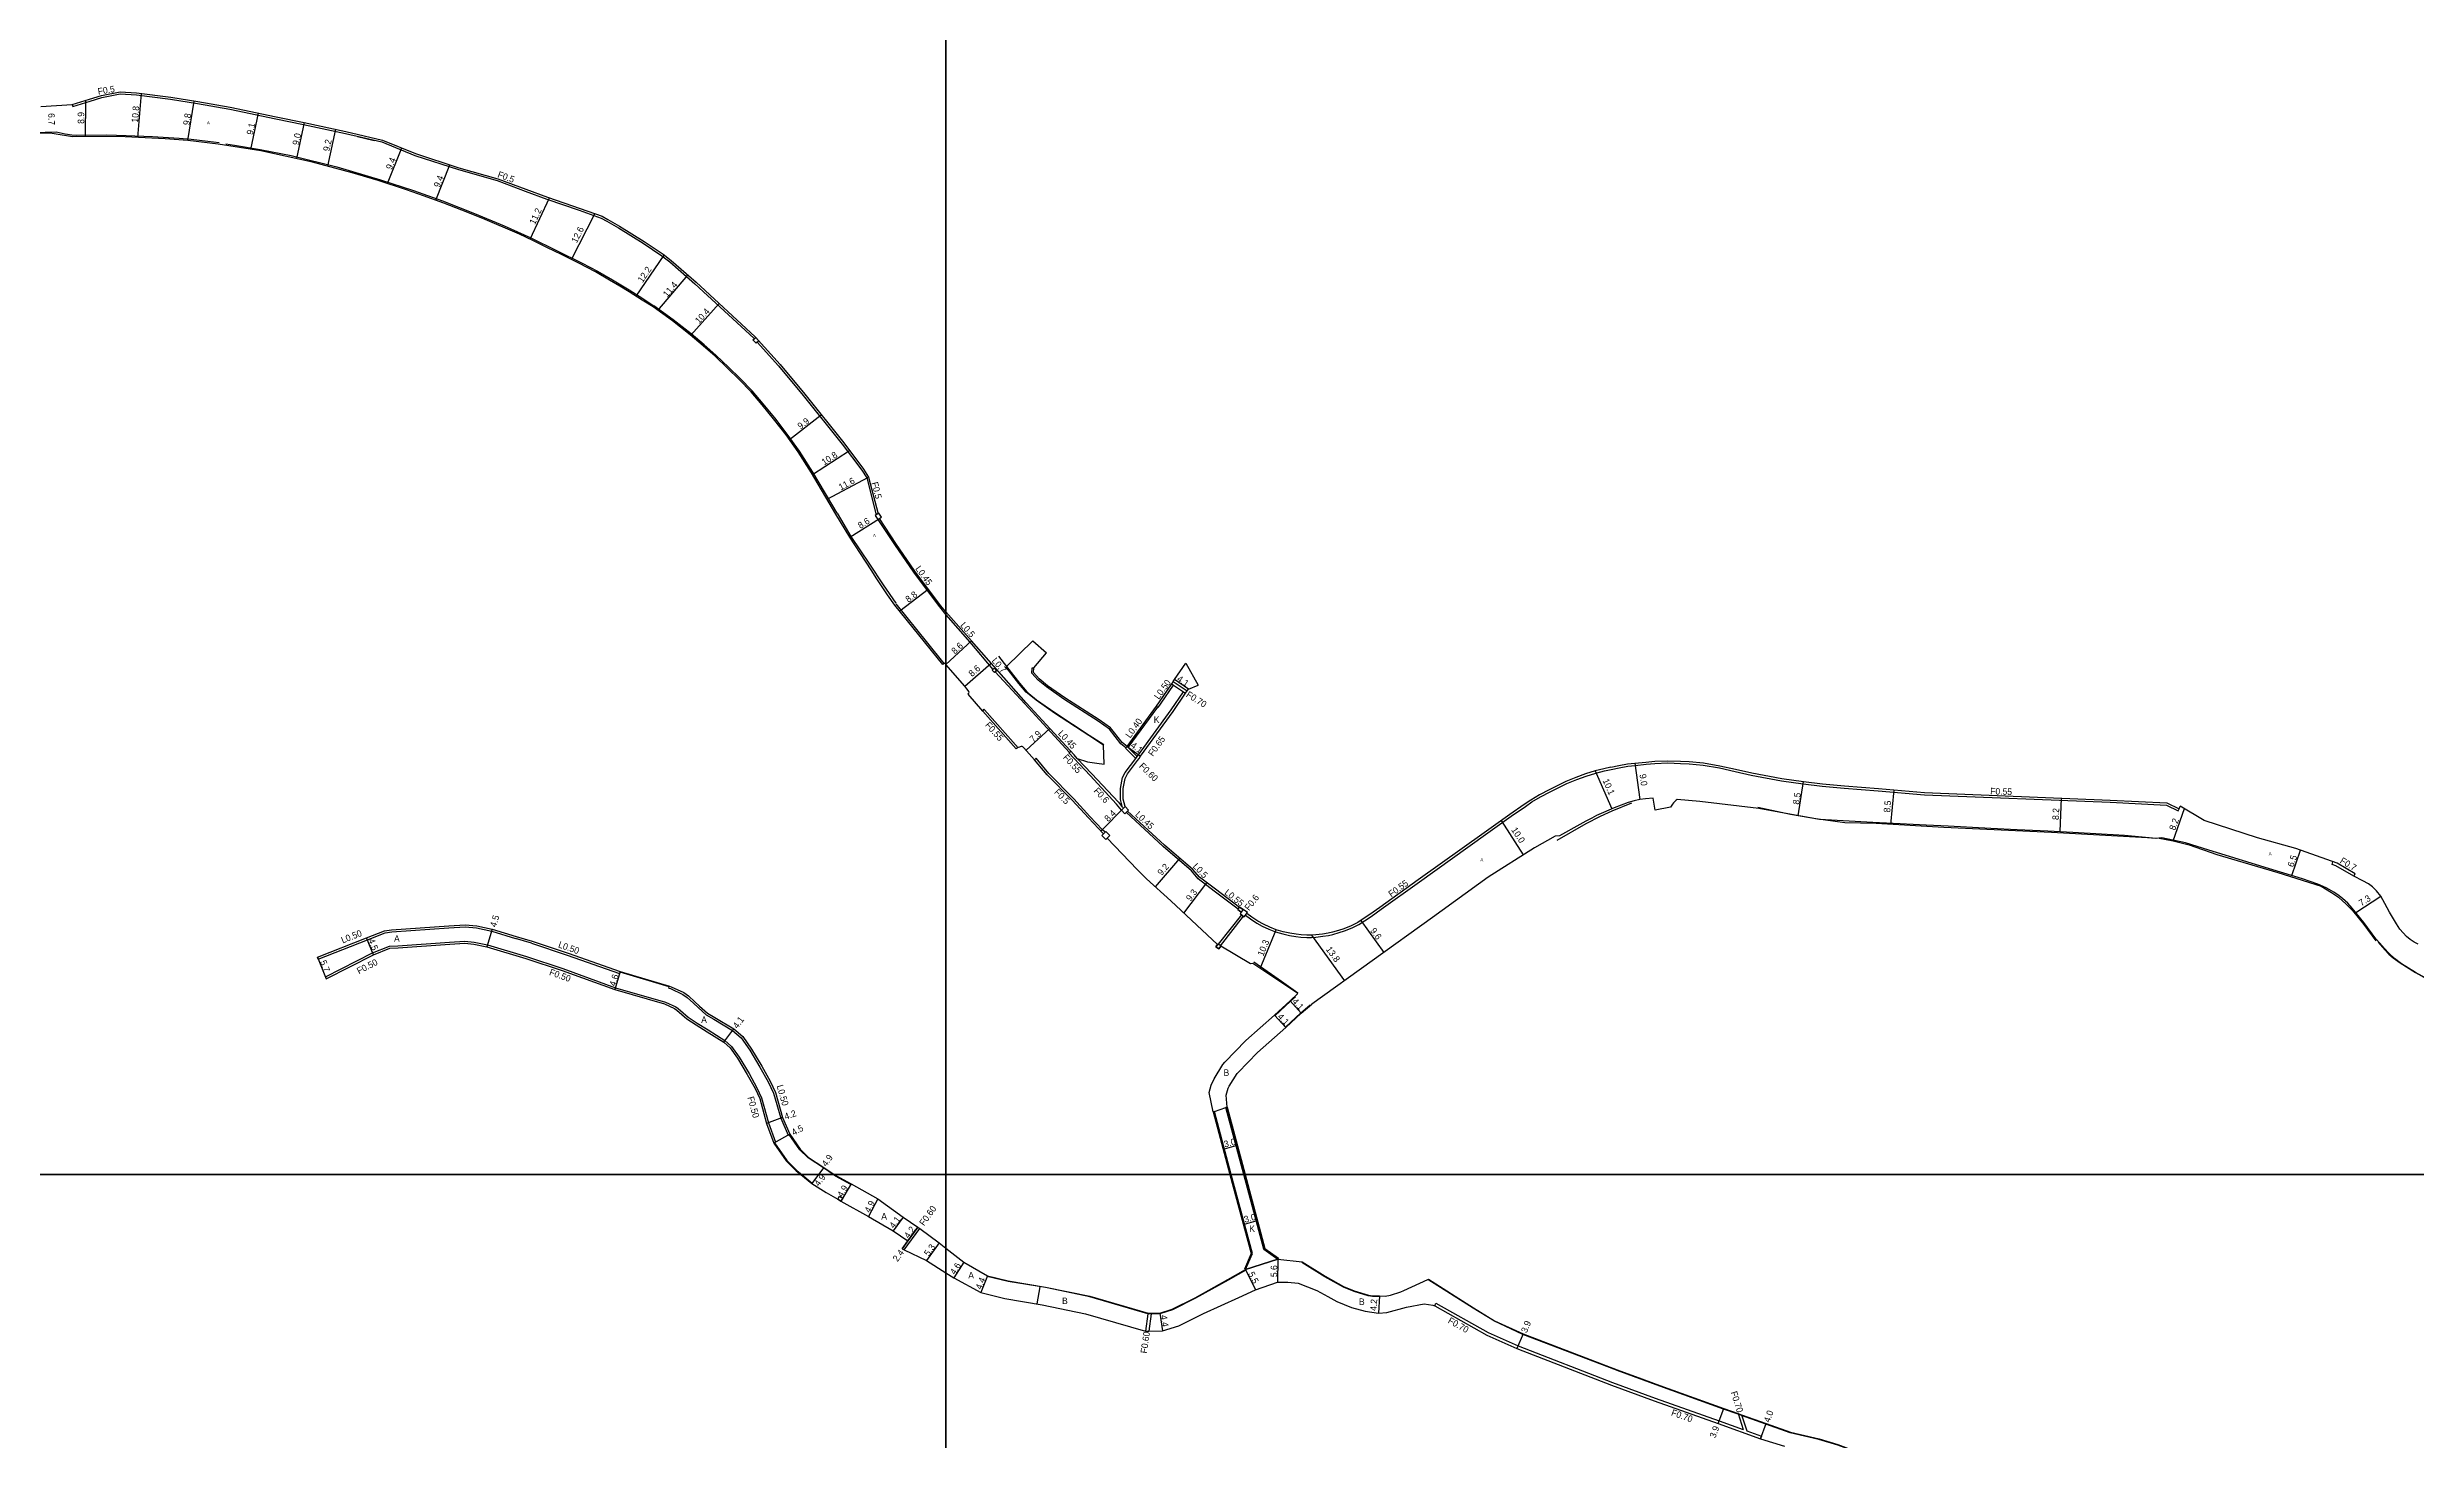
# Model space of a CAD drawing. Header units: metres. Extents: x -24000 to -21600, y -108000 to -105000.
# Drawn here: x -23420 to -22840, y -105665 to -105324 of the extents above; entities that cross this region are included whole.
import ezdxf

# ---------------------------------------------------------------- set-up
doc = ezdxf.new("R2010")
doc.units = ezdxf.units.M
doc.header["$LTSCALE"] = 2.5
for name, color, linetype in [('側溝・桝', 7, 'Continuous'), ('図郭', 7, 'Continuous'), ('幅員', 7, 'Continuous'), ('歩道・分離帯・安全施設', 7, 'Continuous'), ('舗装', 7, 'Continuous'), ('道路', 7, 'Continuous')]:
    doc.layers.add(name, color=color, linetype=linetype)
doc.styles.get("Standard").update_dxf_attribs({"font": ''})
doc.styles.add('YOKO_DECO', font='')
doc.styles.get('Standard').set_extended_font_data('@MS PGothic')
doc.styles.get('YOKO_DECO').set_extended_font_data('MS PGothic')

msp = doc.modelspace()

# ---------------------------------------------------------------- linework, layer by layer
at = {"layer": '側溝・桝'}
for points in [[(-23414.09, -105337.88), (-23413.95, -105338.34), (-23409.7, -105337.03), (-23406.8, -105336.15), (-23402.33, -105335.21), (-23398.37, -105335.49), (-23389.97, -105336.56), (-23383.38, -105337.62), (-23375.5, -105338.97), (-23364.21, -105341.34), (-23357.37, -105342.75), (-23347.14, -105344.92), (-23338.22, -105347.03), (-23330.1, -105350.3), (-23319.45, -105353.81), (-23309.91, -105356.49), (-23303.12, -105359.05), (-23297.76, -105361.01), (-23289.81, -105363.75), (-23284.44, -105365.68), (-23283.05, -105366.46), (-23280.19, -105368.07), (-23274.17, -105371.81), (-23269.56, -105374.95), (-23267.63, -105376.4), (-23261.51, -105381.77), (-23247.02, -105395.13), (-23246.93, -105395.22)], [(-23246.18, -105396.06), (-23240.98, -105401.9), (-23234.95, -105409.1), (-23225.4, -105421.07), (-23220.58, -105427.45), (-23219.36, -105429.32), (-23217.02, -105438.38)], [(-23216.62, -105439.5), (-23212.58, -105445.62), (-23207.9, -105452.41), (-23204.82, -105456.6), (-23201.53, -105460.92), (-23200, -105462.86)], [(-23200, -105462.86), (-23194.08, -105469.6), (-23188.49, -105476.26)], [(-23187.91, -105476.88), (-23180.65, -105484.72), (-23169.67, -105496.57)], [(-23155.84, -105495.42), (-23157.05, -105494.47), (-23159.88, -105490.85), (-23162.62, -105488.95), (-23171.06, -105483.57), (-23175.33, -105480.55), (-23177.38, -105478.86), (-23178.86, -105477.15), (-23178.85, -105475.85), (-23178.45, -105475.86)], [(-23144.23, -105479.22), (-23140.83, -105481.51)], [(-23156.65, -105510.04), (-23157.19, -105508.11), (-23157.17, -105505.4), (-23156.67, -105502.72), (-23156, -105501.5), (-23153.44, -105498.07), (-23153.08, -105497.58), (-23152.76, -105497.16), (-23144.77, -105486.19), (-23141.76, -105481.73)], [(-23148.36, -105485.26), (-23148.04, -105485.49), (-23147.96, -105485.55)], [(-23147.96, -105485.55), (-23147.19, -105484.5), (-23144.21, -105480.08)], [(-23144.62, -105479.8), (-23144.21, -105480.08), (-23141.76, -105481.73), (-23141.22, -105482.09)], [(-23182.28, -105495.43), (-23190.53, -105486.12), (-23190.63, -105486.01), (-23191.03, -105486.36)], [(-23155.27, -105495.41), (-23148.04, -105485.49)], [(-23156.9, -105510.7), (-23158.13, -105509.23), (-23164.64, -105502.27), (-23169.81, -105496.69), (-23169.36, -105496.27)], [(-23155.98, -105495.56), (-23155.84, -105495.42), (-23155.55, -105495.13)], [(-23155.98, -105495.56), (-23153.44, -105498.07)], [(-23155.55, -105495.13), (-23155.27, -105495.41), (-23153.08, -105497.58)], [(-23161.57, -105515.51), (-23164.66, -105512.25), (-23168.61, -105507.94), (-23174.74, -105501.72), (-23177.85, -105498), (-23178.24, -105498.36)], [(-23167.81, -105498.06), (-23164.19, -105501.84), (-23157.68, -105508.79), (-23156.65, -105510.04)], [(-23126.55, -105536.47), (-23125.3, -105537.36), (-23123.78, -105538.39), (-23122.41, -105539.15), (-23120.83, -105539.9), (-23119.21, -105540.53), (-23117.41, -105541.05), (-23115.78, -105541.43), (-23114.23, -105541.69), (-23112.94, -105541.83), (-23111.52, -105541.92), (-23110.35, -105541.9), (-23109.26, -105541.81), (-23107.59, -105541.63), (-23106.2, -105541.42), (-23105.09, -105541.16), (-23103.57, -105540.73), (-23102.23, -105540.31), (-23100.42, -105539.55), (-23098.77, -105538.74), (-23097.36, -105537.85), (-23095.75, -105536.78), (-23093.25, -105535.02), (-23083.91, -105528.27), (-23067.72, -105516.7), (-23061.46, -105512.23), (-23057.92, -105509.81), (-23056.32, -105508.71), (-23054.2, -105507.47), (-23051.88, -105506.22), (-23049.93, -105505.27), (-23047.78, -105504.22), (-23045.36, -105503.21), (-23043, -105502.37), (-23040.66, -105501.66), (-23038.57, -105501.1), (-23036.91, -105500.76), (-23034.95, -105500.35), (-23032.81, -105499.92), (-23031.07, -105499.75), (-23028.36, -105499.5), (-23026.19, -105499.3), (-23023.06, -105499.17), (-23019.92, -105499.26), (-23017.81, -105499.37), (-23014.38, -105499.73), (-23010.4, -105500.38), (-23006.55, -105501.24), (-23002.57, -105502.17), (-22995.18, -105503.53), (-22989.84, -105504.27), (-22985.19, -105504.84), (-22979.8, -105505.35), (-22971.46, -105505.96), (-22960.14, -105507.01), (-22914.63, -105508.8), (-22900.83, -105509.52), (-22897.98, -105510.88), (-22897.74, -105510.37)], [(-23128.37, -105535.01), (-23134.22, -105530.54), (-23138.15, -105527.57), (-23139.79, -105525.63), (-23146.7, -105519.66), (-23155.75, -105511.25)], [(-22854.88, -105526.91), (-22859.28, -105524.37), (-22860.24, -105524.03), (-22860, -105523.37)], [(-23133.12, -105543.6), (-23127.47, -105536.36)], [(-23132.65, -105543.95), (-23127, -105536.71)], [(-23353.78, -105547.2), (-23341.74, -105542.46), (-23337.43, -105540.76)], [(-23337.43, -105540.76), (-23335.78, -105540.53)], [(-23335.78, -105540.53), (-23321.78, -105539.57), (-23317.79, -105539.33), (-23315.03, -105539.57), (-23311.29, -105540.4), (-23305.41, -105542.15)], [(-23334.26, -105543.93), (-23321.6, -105543.07), (-23317.84, -105542.84), (-23315.56, -105543.03), (-23312.32, -105543.75), (-23302.73, -105546.59), (-23293.87, -105549.55), (-23280.92, -105554.22), (-23268.72, -105557.73), (-23266.19, -105558.91), (-23265.58, -105559.33), (-23263.14, -105561.46), (-23260.9, -105562.94), (-23258.23, -105564.58), (-23254.11, -105567.15), (-23252.47, -105568.61), (-23250.6, -105571.25), (-23248.21, -105575.22), (-23246.27, -105578.73), (-23245.13, -105581.17), (-23243.44, -105587.32), (-23241.7, -105592.08), (-23242.01, -105592.25), (-23242.15, -105592.32)], [(-23301.56, -105543.29), (-23305.41, -105542.15)], [(-23301.56, -105543.29), (-23292.75, -105546.23), (-23279.92, -105550.76)], [(-23353.78, -105547.2), (-23353.96, -105546.74)], [(-23352.05, -105551.57), (-23340.48, -105545.72), (-23336.33, -105544.09)], [(-23336.33, -105544.09), (-23334.26, -105543.93)], [(-23352.05, -105551.57), (-23351.87, -105552.04)], [(-23279.92, -105550.76), (-23279.81, -105550.43), (-23279.76, -105550.29)], [(-23267.89, -105554.33), (-23267.79, -105553.99), (-23267.74, -105553.85)], [(-23267.89, -105554.33), (-23267.48, -105554.45), (-23264.45, -105555.86), (-23263.37, -105556.6), (-23261.82, -105558.05)], [(-23261.82, -105558.05), (-23260.67, -105559.11), (-23258.71, -105560.91), (-23256.85, -105561.95), (-23252.25, -105564.68), (-23250.14, -105566.53), (-23248.01, -105569.55), (-23245.53, -105573.67), (-23243.51, -105577.32), (-23242.23, -105580.08), (-23240.44, -105586.22), (-23238.65, -105590.38), (-23238.34, -105590.21), (-23238.21, -105590.14)], [(-23210.15, -105618.47), (-23206.32, -105613.23)], [(-23209.28, -105616.27), (-23206.81, -105612.87)], [(-23150.41, -105633.95), (-23150.43, -105634.1), (-23151.04, -105638.34)], [(-23149.6, -105633.95), (-23149.62, -105634.1), (-23150.23, -105638.34)], [(-23080.13, -105632.19), (-23079.86, -105631.54), (-23067.04, -105638.73), (-23059.74, -105641.99), (-23036.55, -105650.95), (-23026.16, -105654.75), (-23010.46, -105660.31), (-23004.53, -105662.47)], [(-23005.76, -105658.58), (-23004.53, -105662.47)], [(-23004.93, -105658.87), (-23003.7, -105662.77)], [(-23003.7, -105662.77), (-23000.07, -105664.09), (-23000.29, -105664.75)]]:
    msp.add_lwpolyline(points, dxfattribs=at)
for points in [[(-23245.82, -105395.74), (-23246.5, -105396.34), (-23247.25, -105395.5), (-23246.57, -105394.9)], [(-23215.78, -105438.95), (-23216.41, -105437.98), (-23217.26, -105438.53), (-23216.62, -105439.5)], [(-23187.59, -105476.59), (-23188.08, -105477.03), (-23188.66, -105476.41), (-23188.17, -105475.96)], [(-23156.02, -105509.86), (-23155.2, -105510.72), (-23156.13, -105511.61), (-23156.95, -105510.75)], [(-23160.96, -105516.15), (-23161.57, -105515.51), (-23161.95, -105515.87), (-23161.33, -105516.52)], [(-23160.8, -105517.92), (-23159.8, -105516.92), (-23160.77, -105515.95), (-23161.77, -105516.96)], [(-23127.14, -105535.07), (-23127.59, -105535.69), (-23128.41, -105535.06), (-23127.97, -105534.46)], [(-23127.59, -105535.69), (-23128.41, -105535.06)], [(-23127.14, -105535.07), (-23127.87, -105536.07), (-23126.82, -105536.84), (-23126.08, -105535.83)], [(-23133.09, -105544.71), (-23132.57, -105544.01), (-23133.25, -105543.5), (-23133.77, -105544.19)], [(-23226.48, -105606.06), (-23226.02, -105605.33), (-23225.25, -105605.78), (-23225.71, -105606.51)]]:
    msp.add_lwpolyline(points, close=True, dxfattribs=at)
at = {"layer": '図郭'}
for points in [[(-24000, -105000), (-23200, -105000), (-23200, -105600), (-24000, -105600)], [(-23200, -105000), (-22400, -105000), (-22400, -105600), (-23200, -105600)], [(-24000, -105600), (-23200, -105600), (-23200, -106200), (-24000, -106200)], [(-23200, -105600), (-22400, -105600), (-22400, -106200), (-23200, -106200)]]:
    msp.add_lwpolyline(points, close=True, dxfattribs=at)
at = {"layer": '幅員'}
for points in [[(-23410.87, -105336.88), (-23410.93, -105345.75)], [(-23398, -105345.94), (-23397.15, -105335.15)], [(-23385.76, -105346.68), (-23384.2, -105336.99)], [(-23370.3, -105348.83), (-23368.43, -105339.96)], [(-23359.07, -105351.11), (-23357.2, -105342.28)], [(-23351.41, -105352.97), (-23349.49, -105343.92)], [(-23336.82, -105357.23), (-23333.3, -105348.49)], [(-23325, -105361.31), (-23321.57, -105352.59)], [(-23301.87, -105370.85), (-23297.12, -105360.72)], [(-23291.73, -105375.79), (-23286.01, -105364.6)], [(-23275.85, -105384.84), (-23268.98, -105374.75)], [(-23270.54, -105388.31), (-23263.21, -105379.63)], [(-23262.51, -105394.37), (-23255.54, -105386.61)], [(-23238.31, -105419.92), (-23230.5, -105413.9)], [(-23232.68, -105428.47), (-23223.6, -105422.64)], [(-23229.1, -105434.54), (-23218.91, -105429.12)], [(-23223.52, -105443.86), (-23216.26, -105439.26)], [(-23211.28, -105461.93), (-23204.28, -105456.59)], [(-23200, -105475.08), (-23193.69, -105469.23)], [(-23195.36, -105480.36), (-23188.9, -105474.68)], [(-23140.53, -105481.06), (-23143.92, -105478.75)], [(-23180.3, -105496.07), (-23174.51, -105490.71)], [(-23155.55, -105495.13), (-23152.24, -105497.54)], [(-23040.81, -105501.13), (-23036.75, -105510.4)], [(-23031.12, -105499.19), (-23029.87, -105508.15)], [(-22991.06, -105512.11), (-22989.76, -105503.71)], [(-22968.37, -105514.24), (-22967.58, -105505.75)], [(-22926.85, -105515.98), (-22926.53, -105507.77)], [(-23161.95, -105515.87), (-23156.02, -105509.86)], [(-23063.87, -105513.28), (-23058.49, -105521.71)], [(-22899.17, -105518.25), (-22896.43, -105510.36)], [(-23148.58, -105529.53), (-23142.6, -105522.61)], [(-22870.11, -105526.72), (-22867.94, -105520.57)], [(-23141.61, -105535.95), (-23135.98, -105528.5)], [(-22854.42, -105535.79), (-22848.3, -105531.82)], [(-23340.28, -105546.18), (-23341.93, -105541.99)], [(-23311.16, -105539.92), (-23312.44, -105544.23)], [(-23122.93, -105549.51), (-23119.03, -105540.01)], [(-23110.38, -105541.35), (-23102.31, -105552.55)], [(-23098.24, -105537.75), (-23092.61, -105545.57)], [(-23353.96, -105546.74), (-23351.87, -105552.04)], [(-23279.76, -105550.29), (-23281.07, -105554.7)], [(-23115.62, -105557.44), (-23112.85, -105560.47)], [(-23254.41, -105567.55), (-23251.96, -105564.27)], [(-23119.45, -105560.99), (-23116.65, -105563.98)], [(-23239.97, -105586.05), (-23243.92, -105587.47)], [(-23238.21, -105590.14), (-23242.15, -105592.32)], [(-23131.72, -105593.7), (-23128.83, -105592.92)], [(-23231.2, -105600), (-23232.82, -105602.2)], [(-23229.92, -105598.25), (-23231.2, -105600)], [(-23223.18, -105602.31), (-23225.71, -105606.51)], [(-23216.65, -105605.96), (-23218.9, -105610.31)], [(-23210.43, -105610.47), (-23212.88, -105613.76)], [(-23206.81, -105612.87), (-23209.28, -105616.27)], [(-23126.79, -105612.12), (-23123.89, -105611.34)], [(-23210.7, -105618.2), (-23209.28, -105616.27)], [(-23201.6, -105616.75), (-23204.7, -105621.05)], [(-23195.53, -105621.49), (-23198.03, -105625.34)], [(-23189.78, -105624.82), (-23191.42, -105628.91)], [(-23126.54, -105623.3), (-23124.12, -105628.24)], [(-23118.64, -105620.74), (-23118.68, -105626.34)], [(-23093.72, -105629.74), (-23093.97, -105633.93)], [(-23147.56, -105633.96), (-23146.91, -105638.32)], [(-23058.51, -105639.04), (-23060.01, -105642.64)], [(-23010.7, -105660.96), (-23009.31, -105657.32)], [(-23000.29, -105664.75), (-22998.96, -105660.98)]]:
    msp.add_lwpolyline(points, dxfattribs=at)
at = {"layer": '歩道・分離帯・安全施設'}
for points in [[(-23428.92, -105344.84), (-23418.02, -105344.51), (-23415.79, -105345.04), (-23414.21, -105345.29), (-23413.1, -105345.34), (-23405.64, -105345.28), (-23400.84, -105345.4), (-23394.39, -105345.72), (-23387.86, -105346.11), (-23384.98, -105346.35), (-23380.86, -105346.82), (-23378.06, -105347.19)], [(-23340.09, -105346.74), (-23344.21, -105345.77)], [(-23376.43, -105347.46), (-23374.34, -105347.79), (-23367.99, -105348.87), (-23360.42, -105350.38), (-23349.22, -105353.14), (-23338.53, -105356.3), (-23330.43, -105358.94), (-23323.37, -105361.47), (-23315.47, -105364.55), (-23308.25, -105367.58), (-23301.66, -105370.51), (-23289.08, -105376.71), (-23285.39, -105378.7), (-23281.65, -105380.8), (-23277.63, -105383.24), (-23274.25, -105385.39), (-23271.56, -105387.19)], [(-23226.62, -105437.95), (-23232.61, -105427.89), (-23235.84, -105422.77), (-23238.83, -105418.58), (-23241.91, -105414.62), (-23244.77, -105411.19), (-23247.47, -105408.01), (-23250.41, -105404.99), (-23253.24, -105402.17), (-23256.31, -105399.24), (-23259.2, -105396.71), (-23262.39, -105394.01), (-23266.78, -105390.59), (-23271.56, -105387.19)], [(-23226.62, -105437.95), (-23225.76, -105439.39), (-23223.23, -105443.67), (-23218.67, -105450.47), (-23215.33, -105455.55), (-23212.26, -105460.02)], [(-23212.21, -105460.17), (-23204.47, -105469.8), (-23200.47, -105474.79)], [(-23187.05, -105473.03), (-23185.09, -105475.56), (-23181.96, -105479.58), (-23180.15, -105481.7), (-23177.73, -105483.69), (-23173.28, -105486.83), (-23164.84, -105492.34), (-23161.27, -105494.67)], [(-23050.14, -105518.09), (-23043.01, -105514), (-23039.54, -105512.19), (-23036.67, -105510.93), (-23031.81, -105508.92)], [(-23000.97, -105509.99), (-22992.97, -105511.74), (-22985.83, -105512.96), (-22972.8, -105513.7), (-22966.05, -105514.03), (-22959.73, -105514.31), (-22954.33, -105514.58), (-22943.85, -105515.11), (-22937.39, -105515.44), (-22929.85, -105515.83), (-22923.76, -105516.14), (-22911.11, -105516.89), (-22903.37, -105517.56)], [(-22902.61, -105517.6), (-22899.17, -105518.25), (-22895.28, -105519.26), (-22888.47, -105521.61), (-22882.12, -105523.49), (-22873.55, -105525.97), (-22862.86, -105529.31), (-22860.36, -105530.9), (-22858.66, -105532.07), (-22856.73, -105533.78), (-22855.23, -105535.3), (-22852.44, -105538.72), (-22849.52, -105542.77)], [(-22848.91, -105543.03), (-22847.3, -105544.92), (-22846.3, -105546), (-22845.26, -105546.88), (-22843.57, -105548.13), (-22839.8, -105550.53), (-22835.72, -105552.82)], [(-23124.48, -105547.9), (-23117.74, -105552.64), (-23113.7, -105555.47)], [(-23267.79, -105553.99), (-23279.81, -105550.43)], [(-23114.3, -105556.43), (-23115.52, -105557.55), (-23119.35, -105561.1)], [(-23116.76, -105563.87), (-23116.75, -105563.87), (-23112.95, -105560.36), (-23110.71, -105558.45)], [(-23242.01, -105592.25), (-23238.98, -105596.54), (-23236.53, -105599), (-23235.3, -105600)], [(-23227.61, -105600), (-23230, -105598.37), (-23233.76, -105595.92), (-23235.78, -105593.92), (-23238.34, -105590.21)], [(-23235.3, -105600), (-23232.73, -105602.08), (-23232.73, -105602.08)], [(-23223.25, -105602.44), (-23227.05, -105600.38), (-23227.61, -105600)], [(-23126.46, -105623.43), (-23130.81, -105625.84), (-23138.8, -105630.33), (-23144.46, -105633.15), (-23147.54, -105634.11), (-23150.43, -105634.1), (-23164.7, -105629.98), (-23175.56, -105627.71), (-23184.7, -105626.19), (-23189.84, -105624.96)], [(-23093.73, -105629.89), (-23095.38, -105629.86), (-23096.45, -105629.69), (-23099.92, -105628.66), (-23102.55, -105627.56), (-23107.07, -105625.07), (-23112.72, -105621.55)], [(-22972.09, -105670.17), (-22974.34, -105669.04), (-22977.07, -105667.88), (-22981.39, -105666.3), (-22985.99, -105664.9), (-22993.02, -105663.25), (-22999.01, -105661.13), (-23004.98, -105659.01), (-23005.81, -105658.72), (-23009.37, -105657.46), (-23025.02, -105651.82), (-23035.47, -105647.99), (-23035.59, -105647.94), (-23058.57, -105639.18), (-23065.54, -105635.95), (-23070.77, -105632.74), (-23081.81, -105625.69)]]:
    msp.add_lwpolyline(points, dxfattribs=at)
at = {"layer": '舗装'}
for points in [[(-23134.17, -105584.56), (-23131.33, -105583.59)], [(-23126.54, -105623.3), (-23118.64, -105620.74)], [(-23176.95, -105627.48), (-23177.65, -105631.67)]]:
    msp.add_lwpolyline(points, dxfattribs=at)
at = {"layer": '道路'}
for points in [[(-23421.81, -105338.31), (-23414.09, -105337.88)], [(-23414.09, -105337.88), (-23409.84, -105336.56), (-23406.93, -105335.68), (-23402.37, -105334.71), (-23398.32, -105335), (-23389.91, -105336.07)], [(-23389.91, -105336.07), (-23383.3, -105337.14), (-23375.41, -105338.49), (-23364.11, -105340.87), (-23357.27, -105342.27), (-23347.04, -105344.44), (-23338.07, -105346.57), (-23329.94, -105349.84), (-23319.31, -105353.34), (-23309.76, -105356.03), (-23302.95, -105358.59), (-23297.59, -105360.55), (-23289.64, -105363.29), (-23284.24, -105365.24), (-23282.81, -105366.04), (-23279.95, -105367.65), (-23273.9, -105371.4), (-23269.27, -105374.55), (-23267.31, -105376.03)], [(-23414.02, -105345.76), (-23418.49, -105345.06), (-23419.6, -105344.9), (-23422.86, -105344.95)], [(-23391.28, -105346.26), (-23402.74, -105345.71), (-23414.02, -105345.76)], [(-23271.74, -105387.45), (-23274.41, -105385.76), (-23277.6, -105383.72), (-23279.84, -105382.37), (-23282.37, -105380.86), (-23285.84, -105378.87), (-23289.92, -105376.69), (-23294.15, -105374.58), (-23297.57, -105372.98), (-23301.2, -105371.15), (-23304.49, -105369.64), (-23313.42, -105365.81), (-23318.61, -105363.74), (-23323.01, -105362.03), (-23328.03, -105360.22), (-23332.15, -105358.75), (-23339.09, -105356.49), (-23345.44, -105354.55), (-23355.22, -105351.95), (-23367.83, -105349.2), (-23375.68, -105348), (-23378.29, -105347.6), (-23385.76, -105346.68), (-23391.28, -105346.26)], [(-23267.31, -105376.03), (-23261.19, -105381.4), (-23246.67, -105394.78), (-23240.61, -105401.58), (-23234.57, -105408.79), (-23225.01, -105420.77), (-23220.18, -105427.15)], [(-23226.96, -105438.19), (-23232.91, -105428.07), (-23236.13, -105422.97), (-23239.12, -105418.79), (-23242.18, -105414.84), (-23245.03, -105411.42), (-23247.73, -105408.25), (-23250.66, -105405.24), (-23253.48, -105402.42), (-23256.55, -105399.5), (-23259.43, -105396.98), (-23262.61, -105394.28), (-23266.99, -105390.87), (-23271.74, -105387.45)], [(-23220.18, -105427.15), (-23218.91, -105429.12), (-23216.59, -105438.09)], [(-23200.72, -105475.04), (-23212.46, -105460.47), (-23214.26, -105457.97), (-23216.88, -105454.04), (-23218.29, -105451.81), (-23223.53, -105443.86), (-23226.96, -105438.19)], [(-23200, -105462.16), (-23201.18, -105460.65), (-23204.47, -105456.34), (-23207.54, -105452.16), (-23212.21, -105445.38), (-23216.26, -105439.26), (-23215.78, -105438.95), (-23216.41, -105437.98), (-23216.59, -105438.09)], [(-23167.81, -105498.06), (-23168.54, -105497.15), (-23180.32, -105484.43), (-23193.69, -105469.23), (-23200, -105462.16)], [(-23161.35, -105494.79), (-23164.92, -105492.46), (-23173.37, -105486.96), (-23177.82, -105483.81), (-23180.25, -105481.81), (-23182.08, -105479.68), (-23185.2, -105475.66), (-23185.09, -105475.56), (-23178.69, -105469.26)], [(-23178.69, -105469.26), (-23175.29, -105472.21)], [(-23155.55, -105495.13), (-23156.77, -105494.18), (-23159.6, -105490.56), (-23162.4, -105488.62), (-23170.84, -105483.24), (-23175.09, -105480.23), (-23177.1, -105478.57), (-23178.46, -105477), (-23178.45, -105475.86), (-23175.29, -105472.21)], [(-23200, -105475.08), (-23200.35, -105474.74), (-23200.72, -105475.04)], [(-23194.52, -105482.32), (-23194.32, -105482.05), (-23194.28, -105481.84), (-23194.37, -105481.62), (-23194.52, -105481.38), (-23194.82, -105481.02), (-23195.06, -105480.7), (-23195.36, -105480.36), (-23200, -105475.08)], [(-23155.55, -105495.13), (-23148.36, -105485.26), (-23147.6, -105484.21), (-23144.62, -105479.8), (-23144.23, -105479.22), (-23143.92, -105478.75), (-23141.13, -105474.68)], [(-23141.13, -105474.68), (-23138.1, -105480.13)], [(-23113.72, -105555.68), (-23124.72, -105548.31), (-23125.29, -105548.36), (-23132.57, -105544.01), (-23133.09, -105544.71), (-23133.77, -105544.19), (-23133.37, -105543.65), (-23144.82, -105532.96), (-23150.8, -105527.52), (-23153.05, -105525.23), (-23160.44, -105517.56), (-23160.8, -105517.92), (-23161.77, -105516.96), (-23161.33, -105516.52), (-23165.04, -105512.61), (-23169, -105508.31), (-23175.13, -105502.08), (-23178.21, -105498.39), (-23180.84, -105495.46), (-23180.99, -105495.33), (-23181.12, -105495.23), (-23181.28, -105495.17), (-23181.49, -105495.16), (-23181.74, -105495.21), (-23181.95, -105495.27), (-23182.23, -105495.39), (-23182.74, -105495.72), (-23190.93, -105486.47), (-23194.52, -105482.32)], [(-23156.02, -105509.86), (-23156.54, -105508.03), (-23156.52, -105505.46), (-23156.05, -105502.94), (-23155.45, -105501.85), (-23152.97, -105498.53), (-23152.61, -105498.04), (-23152.24, -105497.54), (-23144.24, -105486.57), (-23141.22, -105482.09), (-23140.83, -105481.51), (-23140.53, -105481.06), (-23138.1, -105480.13)], [(-23161.15, -105499.45), (-23161.35, -105494.79)], [(-23167.81, -105498.06), (-23165.26, -105498.85), (-23162.97, -105499.21), (-23161.15, -105499.45)], [(-23037.02, -105500.22), (-23038.7, -105500.57), (-23040.81, -105501.13), (-23043.17, -105501.84), (-23045.56, -105502.7), (-23048.01, -105503.72), (-23050.17, -105504.77), (-23052.13, -105505.73), (-23054.47, -105506.99), (-23056.61, -105508.24), (-23058.24, -105509.35), (-23061.78, -105511.78), (-23068.04, -105516.25), (-23084.23, -105527.82), (-23093.57, -105534.57), (-23096.06, -105536.33), (-23097.66, -105537.38), (-23099.04, -105538.25), (-23100.65, -105539.04), (-23102.42, -105539.79), (-23103.73, -105540.2), (-23105.23, -105540.63), (-23106.31, -105540.88), (-23107.67, -105541.08), (-23109.31, -105541.26), (-23110.38, -105541.35), (-23111.51, -105541.37), (-23112.89, -105541.28), (-23114.15, -105541.14), (-23115.67, -105540.89), (-23117.28, -105540.52), (-23119.03, -105540.01), (-23120.61, -105539.39), (-23122.16, -105538.65), (-23123.49, -105537.91), (-23124.98, -105536.91), (-23126.22, -105536.02), (-23126.08, -105535.83), (-23127.14, -105535.07), (-23127.97, -105534.46), (-23128.04, -105534.56), (-23133.88, -105530.1), (-23137.78, -105527.15), (-23139.48, -105525.3), (-23146.39, -105519.33), (-23155.43, -105510.94), (-23155.2, -105510.72), (-23156.02, -105509.86)], [(-23037.02, -105500.22), (-23035.06, -105499.8), (-23032.89, -105499.36), (-23031.12, -105499.19), (-23028.41, -105498.94), (-23026.23, -105498.74), (-23023.06, -105498.61), (-23019.89, -105498.69), (-23017.77, -105498.81), (-23014.3, -105499.17), (-23010.29, -105499.83), (-23006.42, -105500.69), (-23002.46, -105501.62), (-22995.09, -105502.97), (-22989.76, -105503.71), (-22985.13, -105504.28), (-22979.75, -105504.78), (-22971.41, -105505.4), (-22960.1, -105506.44), (-22914.6, -105508.24), (-22900.69, -105508.96), (-22897.74, -105510.37), (-22897.45, -105509.76)], [(-23026.13, -105510.74), (-23026.61, -105507.79), (-23028.49, -105507.97), (-23029.87, -105508.15), (-23031.28, -105508.45), (-23032.77, -105508.86), (-23034.45, -105509.47), (-23036.19, -105510.16), (-23038.76, -105511.28), (-23040.49, -105512.06), (-23041.69, -105512.65), (-23043.12, -105513.41), (-23044.62, -105514.25), (-23049.57, -105517.02), (-23050.65, -105517.13)], [(-22819.15, -105561.87), (-22839.74, -105550.53), (-22843.19, -105548.36), (-22844.92, -105547.07), (-22846.3, -105545.78), (-22847.47, -105544.55), (-22848.53, -105543.35), (-22849.47, -105542.23), (-22852.4, -105538.24), (-22855.29, -105534.73), (-22856.36, -105533.5), (-22857.66, -105532.41), (-22858.48, -105531.75), (-22859.79, -105530.83), (-22860.93, -105530.19), (-22861.68, -105529.79), (-22863.7, -105528.88), (-22867.45, -105527.54), (-22874.75, -105525.31), (-22890.47, -105520.5), (-22896.12, -105518.77), (-22901.97, -105517.49), (-22903.47, -105517.69), (-22905.43, -105517.52), (-22929.02, -105516.21), (-22955.38, -105514.99), (-22971.93, -105514.03), (-22979.67, -105513.83), (-22986.79, -105512.89), (-22991.83, -105511.97), (-23000.73, -105510.3), (-23015.22, -105508.6), (-23020.7, -105508.08), (-23020.99, -105508.32), (-23021.31, -105508.61), (-23021.61, -105508.94), (-23021.87, -105509.26), (-23022.05, -105509.52), (-23022.34, -105510.01)], [(-23022.34, -105510.01), (-23026.13, -105510.74)], [(-22854.59, -105526.33), (-22858.98, -105523.73), (-22869.11, -105520.16), (-22878.52, -105517.53), (-22891.61, -105513.27), (-22897.45, -105509.76)], [(-23050.65, -105517.13), (-23055.74, -105519.95), (-23067.02, -105527.15), (-23080.73, -105537.02), (-23110.29, -105558.29)], [(-22839.16, -105543.59), (-22840.09, -105543.05), (-22841.09, -105542.39), (-22841.99, -105541.65), (-22842.83, -105540.81), (-22843.62, -105539.85), (-22844.43, -105538.54), (-22845.15, -105537.39), (-22846.12, -105535.75), (-22847.32, -105533.56), (-22848.3, -105531.82), (-22849.34, -105530.47), (-22850.3, -105529.54), (-22851.3, -105528.8), (-22852.7, -105528.02), (-22854.88, -105526.91), (-22854.59, -105526.33)], [(-23353.96, -105546.74), (-23341.93, -105541.99), (-23337.56, -105540.27)], [(-23337.56, -105540.27), (-23335.84, -105540.03), (-23321.81, -105539.07), (-23317.79, -105538.82), (-23314.95, -105539.07), (-23311.16, -105539.92), (-23305.26, -105541.67), (-23301.4, -105542.82)], [(-23336.22, -105544.58), (-23334.23, -105544.43), (-23321.56, -105543.57), (-23317.85, -105543.34), (-23315.64, -105543.53), (-23312.44, -105544.23), (-23302.88, -105547.07), (-23294.03, -105550.02), (-23281.07, -105554.7), (-23268.89, -105558.2), (-23266.44, -105559.34), (-23265.88, -105559.73), (-23263.44, -105561.86), (-23261.17, -105563.36), (-23258.49, -105565.01), (-23254.41, -105567.55), (-23252.84, -105568.95), (-23251.02, -105571.52), (-23248.65, -105575.47), (-23246.72, -105578.96), (-23245.6, -105581.35), (-23243.92, -105587.47), (-23242.15, -105592.32), (-23239.09, -105596.63), (-23236.63, -105599.12), (-23235.54, -105600)], [(-23301.4, -105542.82), (-23292.58, -105545.76), (-23279.76, -105550.29), (-23267.74, -105553.85)], [(-23353.96, -105546.74), (-23351.87, -105552.04)], [(-23351.87, -105552.04), (-23340.28, -105546.18), (-23336.22, -105544.58)], [(-23267.74, -105553.85), (-23267.3, -105553.98), (-23264.2, -105555.42), (-23263.06, -105556.21), (-23261.48, -105557.68), (-23260.33, -105558.75), (-23258.42, -105560.5), (-23256.6, -105561.52), (-23251.96, -105564.27), (-23249.77, -105566.2), (-23247.59, -105569.28), (-23245.1, -105573.42), (-23243.06, -105577.1), (-23241.76, -105579.9), (-23239.97, -105586.05), (-23238.21, -105590.14), (-23235.67, -105593.82), (-23233.67, -105595.8), (-23229.92, -105598.25), (-23227.34, -105600)], [(-23134.46, -105584.64), (-23135.46, -105579.9), (-23134.98, -105578.14), (-23134.21, -105576.53), (-23132.08, -105573.08), (-23131.58, -105572.43), (-23126.48, -105567.19), (-23119.45, -105560.99), (-23115.62, -105557.44), (-23113.72, -105555.68)], [(-23131.04, -105583.51), (-23131.31, -105580.52), (-23130.76, -105578.87), (-23130.52, -105578.37), (-23128.57, -105575.27), (-23128.35, -105574.99), (-23123.56, -105570.07), (-23116.65, -105563.98), (-23112.85, -105560.47), (-23110.29, -105558.29)], [(-23130.04, -105600), (-23134.17, -105584.56), (-23131.33, -105583.59), (-23126.93, -105600)], [(-23131.04, -105583.51), (-23131.33, -105583.59), (-23126.93, -105600)], [(-23126.93, -105600), (-23131.33, -105583.59), (-23131.04, -105583.51), (-23126.62, -105600)], [(-23130.04, -105600), (-23134.17, -105584.56), (-23134.46, -105584.64)], [(-23130.04, -105600), (-23134.17, -105584.56), (-23134.46, -105584.64), (-23130.35, -105600)], [(-23235.54, -105600), (-23232.82, -105602.2), (-23229.3, -105604.42), (-23226.48, -105606.06), (-23225.71, -105606.51), (-23218.9, -105610.31), (-23212.88, -105613.76), (-23209.28, -105616.27), (-23210.7, -105618.2)], [(-23227.34, -105600), (-23226.97, -105600.25), (-23223.18, -105602.31)], [(-23130.35, -105600), (-23125.17, -105619.32), (-23126.81, -105623.18)], [(-23126.81, -105623.18), (-23126.54, -105623.3), (-23124.85, -105619.34), (-23130.04, -105600)], [(-23126.54, -105623.3), (-23124.85, -105619.34), (-23130.04, -105600)], [(-23126.93, -105600), (-23122.04, -105618.27), (-23118.64, -105620.74), (-23126.54, -105623.3), (-23124.85, -105619.34), (-23130.04, -105600)], [(-23126.93, -105600), (-23122.04, -105618.27), (-23118.64, -105620.74)], [(-23118.64, -105620.74), (-23122.04, -105618.27), (-23126.93, -105600)], [(-23126.62, -105600), (-23121.77, -105618.09), (-23118.46, -105620.49), (-23118.64, -105620.74)], [(-23223.18, -105602.31), (-23216.65, -105605.96), (-23210.43, -105610.47), (-23206.81, -105612.87), (-23206.32, -105613.23), (-23201.6, -105616.75), (-23200, -105618)], [(-23210.7, -105618.2), (-23210.15, -105618.47), (-23204.7, -105621.05), (-23200, -105624.07)], [(-23200, -105618), (-23195.53, -105621.49), (-23189.78, -105624.82), (-23184.67, -105626.04), (-23175.53, -105627.57), (-23164.66, -105629.83), (-23150.41, -105633.95), (-23149.6, -105633.95), (-23147.56, -105633.96), (-23144.51, -105633.01), (-23138.87, -105630.2), (-23130.89, -105625.71), (-23126.54, -105623.3)], [(-23200, -105624.07), (-23198.03, -105625.34), (-23191.42, -105628.91), (-23185.55, -105630.36), (-23176.35, -105631.89), (-23165.72, -105634.11), (-23151.04, -105638.34), (-23150.23, -105638.34), (-23146.91, -105638.32), (-23142.86, -105637.1), (-23136.81, -105634.08), (-23128.2, -105630.16), (-23124.12, -105628.24), (-23118.68, -105626.34), (-23116.18, -105626.38), (-23113.62, -105626.64), (-23109.02, -105628.39), (-23106.35, -105629.88), (-23104.12, -105631.09), (-23100.55, -105632.56), (-23097.2, -105633.5), (-23093.97, -105633.93), (-23091.86, -105633.79), (-23087.1, -105632.52), (-23082.72, -105631.69), (-23080.64, -105632.02), (-23080.13, -105632.19), (-23067.37, -105639.35), (-23060.01, -105642.64), (-23036.79, -105651.6), (-23026.4, -105655.41), (-23010.7, -105660.96), (-23000.29, -105664.75), (-22994.41, -105666.56)], [(-23118.64, -105620.74), (-23112.67, -105621.4), (-23106.99, -105624.94), (-23102.48, -105627.43), (-23099.87, -105628.52), (-23096.42, -105629.54), (-23095.37, -105629.71), (-23093.72, -105629.74), (-23092.28, -105629.76), (-23090.98, -105629.54), (-23088.46, -105628.75), (-23087.7, -105628.42), (-23081.81, -105625.69), (-23081.65, -105625.61), (-23070.69, -105632.62), (-23065.47, -105635.82), (-23058.51, -105639.04), (-23035.42, -105647.85), (-23029.41, -105650.05)], [(-23029.41, -105650.05), (-23024.97, -105651.68), (-23009.31, -105657.32), (-23005.76, -105658.58), (-23004.93, -105658.87), (-22998.96, -105660.98), (-22992.98, -105663.1), (-22985.96, -105664.75), (-22981.35, -105666.16), (-22977.01, -105667.74), (-22974.27, -105668.9), (-22972.02, -105670.04)]]:
    msp.add_lwpolyline(points, dxfattribs=at)

# ---------------------------------------------------------------- texts
at = {"layer": '側溝・桝'}
for s, rotation, p in [('F0.5', 9, (-23407.7, -105335.45)), ('F0.5', 340, (-23309.99, -105355.64)), ('F0.5', 284, (-23218.2, -105430.53)), ('L0.45', 306, (-23207.54, -105451.58)), ('L0.5', 311, (-23196.55, -105465.51)), ('L0.7', 311, (-23188.84, -105474.21)), ('L0.50', 53.92306, (-23147.79, -105483.72)), ('F0.70', 327.57684, (-23141.24, -105482.82)), ('F0.55', 312, (-23190.47, -105489.98)), ('L0.45', 313, (-23172.6, -105492.06)), ('L0.40', 53.92306, (-23154.8, -105493.2)), ('F0.55', 313, (-23171.38, -105497.94)), ('F0.65', 53.92306, (-23149.25, -105497.66)), ('F0.60', 315.25399, (-23152.73, -105500.08)), ('F0.5', 315, (-23173.55, -105506.48)), ('F0.6', 313, (-23163.84, -105506.1)), ('F0.55', 358, (-22944.04, -105506.84)), ('L0.45', 317, (-23153.71, -105511.99)), ('L0.5', 313, (-23139.56, -105524.59)), ('F0.7', 329, (-22858.44, -105523.55)), ('L0.55', 322.13656, (-23131.84, -105531.19)), ('F0.6', 52, (-23125.66, -105535.48)), ('F0.55', 36, (-23090.79, -105532.13)), ('L0.50', 21.52146, (-23347.8, -105543.4)), ('L0.50', 340.56531, (-23295.11, -105544.3)), ('F0.50', 26.82177, (-23343.83, -105550.94)), ('F0.50', 340.56531, (-23297.31, -105551.07)), ('L0.50', 286.23409, (-23241.46, -105578.28)), ('F0.50', 285.40749, (-23248.61, -105581.12)), ('F0.60', 53.86229, (-23205.33, -105612.7)), ('F0.70', 330.69748, (-23077.08, -105636.26)), ('F0.60', 81.79327, (-23150.7, -105643.91)), ('F0.70', 287.49723, (-23007.64, -105653.37)), ('F0.70', 340.52338, (-23022.33, -105658.97))]:
    msp.add_text(s, height=1.6, rotation=rotation, dxfattribs=at).set_placement(p)
at = {"layer": '幅員'}
for s, rotation, p in [('6.7', 271, (-23419.99, -105339.97)), ('8.9', 89.66741, (-23411.16, -105342.59)), ('10.8', 85.52295, (-23397.97, -105342.33)), ('9.8', 81, (-23385.37, -105343.01)), ('9.1', 78, (-23369.83, -105345.39)), ('9.0', 78, (-23358.6, -105347.91)), ('9.2', 78, (-23351.08, -105349.43)), ('9.4', 68, (-23335.8, -105353.94)), ('9.4', 69, (-23324.06, -105358.32)), ('11.2', 65, (-23300.7, -105367.39)), ('12.6', 63, (-23290.44, -105371.92)), ('12.2', 56, (-23274.3, -105381.63)), ('11.4', 49.86035, (-23268.24, -105385.2)), ('10.4', 48.07017, (-23260.43, -105391.68)), ('9.9', 37.66027, (-23235.56, -105417.49)), ('10.8', 32.66613, (-23229.79, -105426.32)), ('11.6', 28.0274, (-23225.71, -105432.45)), ('8.6', 32, (-23220.92, -105441.85)), ('8.8', 37, (-23209.13, -105459.96)), ('8.6', 43, (-23197.73, -105472.63)), ('8.6', 41, (-23193.56, -105478.14)), ('4.1', 325.77505, (-23143.49, -105478.93)), ('7.9', 43, (-23178.54, -105494.21)), ('4.1', 323.91387, (-23154.84, -105495.19)), ('9.0', 278, (-23029.98, -105501.98)), ('10.1', 294, (-23039.05, -105503.46)), ('8.5', 81, (-22990.87, -105509.44)), ('8.5', 85, (-22968.54, -105511.35)), ('8.4', 45, (-23160.17, -105513.69)), ('8.2', 88, (-22927.19, -105513.15)), ('8.2', 70, (-22898.71, -105515.82)), ('10.0', 303, (-23061.47, -105515.56)), ('9.2', 49, (-23147.08, -105526.88)), ('6.5', 71, (-22869.7, -105524.82)), ('9.3', 53, (-23139.99, -105533.17)), ('7.3', 33, (-22853.02, -105534.32)), ('4.5', 73.49597, (-23310.21, -105539.52)), ('4.5', 291.50002, (-23341.59, -105542.56)), ('10.3', 68, (-23122.18, -105546.64)), ('9.6', 306, (-23096.05, -105540.28)), ('5.7', 291.5128, (-23353.41, -105547.87)), ('13.8', 306, (-23106.92, -105544.85)), ('4.6', 73.47072, (-23280.97, -105554)), ('4.1', 313.05799, (-23118.82, -105561.45)), ('4.1', 312.43925, (-23115.24, -105557.71)), ('4.1', 53.20251, (-23251.05, -105564.39)), ('4.2', 19.77577, (-23239.22, -105586.63)), ('4.5', 28.9168, (-23237.25, -105590.53)), ('4.9', 53.68473, (-23229.27, -105598.2)), ('3.0', 14.99991, (-23131.6, -105593.4)), ('4.9', 53.68471, (-23231.07, -105603.03)), ('4.9', 58.91934, (-23225.35, -105605.73)), ('4.9', 62.62446, (-23218.6, -105609.51)), ('4.1', 53.43816, (-23212.69, -105613.34)), ('4.2', 53.86227, (-23209.07, -105615.8)), ('3.0', 14.99991, (-23126.66, -105611.83)), ('2.4', 53.86227, (-23211.83, -105621.49)), ('5.3', 54.29428, (-23204.16, -105620.14)), ('4.6', 56.96302, (-23197.74, -105624.7)), ('5.5', 296.03067, (-23125.94, -105624.29)), ('5.6', 89.5862, (-23118.77, -105625.14)), ('4.4', 68.18899, (-23191.29, -105628.31)), ('4.2', 86.57116, (-23094.41, -105633.46)), ('4.4', 278.51029, (-23147.37, -105634.54)), ('3.9', 67.41974, (-23057.6, -105638.93)), ('4.0', 70.48679, (-22998.07, -105660.87)), ('3.9', 69.21001, (-23011.38, -105664.69))]:
    msp.add_text(s, height=1.6, rotation=rotation, dxfattribs=at).set_placement(p)
at = {"layer": '舗装', "style": 'YOKO_DECO'}
for p in [(-23381.07, -105342.72, 160.44), (-23217.84, -105443.82, 160.06), (-23068.96, -105523.23, 155.95), (-22875.74, -105521.76, 156.61)]:
    msp.add_text('A', height=0.75, dxfattribs=at).set_placement(p)
at = {"layer": '舗装'}
for s, p in [('K', (-23149.01, -105489.38)), ('A', (-23335.22, -105542.98)), ('A', (-23259.94, -105562.87)), ('B', (-23131.92, -105575.83)), ('A', (-23215.81, -105611.03)), ('K', (-23125.62, -105614.06)), ('A', (-23194.48, -105625.47)), ('B', (-23171.5, -105631.74)), ('B', (-23098.72, -105631.96))]:
    msp.add_text(s, height=1.6, dxfattribs=at).set_placement(p)

doc.saveas('drawing.dxf')
